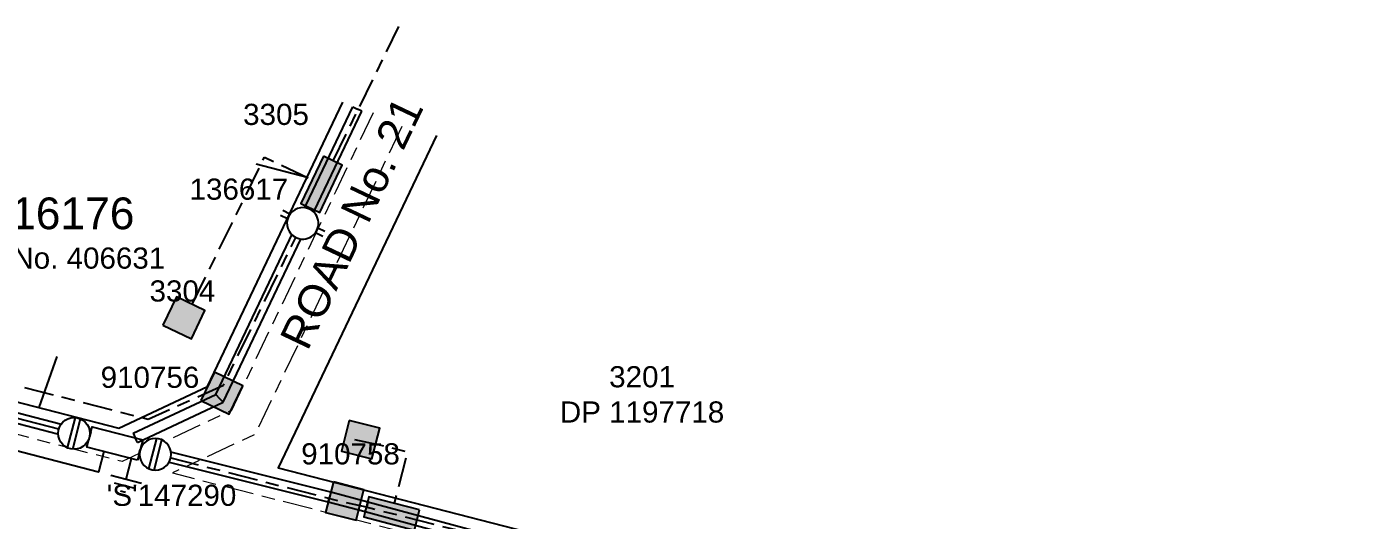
# Model space of a CAD drawing. Header units: metres. Extents: x 301343 to 301607, y 6240179 to 6240499.
# Drawn here: x 301475 to 301599.8, y 6240440.3 to 6240487 of the extents above; entities that cross this region are included whole.
import ezdxf
from ezdxf.enums import TextEntityAlignment as Align

# ---------------------------------------------------------------- set-up
doc = ezdxf.new("R2010")
doc.units = ezdxf.units.M
doc.header["$LTSCALE"] = 0.7
doc.linetypes.add('Cable Exist OH', pattern=[1, 1, 0])
doc.linetypes.add('Cable Exist UG', pattern=[8.2, 4, -1.2, 1.8, -1.2])
doc.layers.get('0').update_dxf_attribs({"color": 6})
for name, color, linetype in [('_User Miscellaneous1', 3, 'Continuous'), ('_User Miscellaneous11', 7, 'Continuous'), ('_User Miscellaneous4', 7, 'Continuous'), ('_User Miscellaneous6', 7, 'Continuous'), ('_User Miscellaneous7', 150, 'Continuous'), ('_User Miscellaneous8', 7, 'Continuous'), ('_User_HV_Exist', 7, 'Continuous'), ('_User_LV_Exist', 7, 'Continuous'), ('Cadastre Developer_SP_NEW', 4, 'Continuous'), ('Cadastre Roads_SP_EXT', 4, 'Continuous'), ('Duct_SP_EXT', 4, 'Continuous'), ('Equip_LV_NEW', 5, 'Continuous'), ('Mains_LV_NEW_T84', 2, 'Continuous'), ('SupportsUG_SP_LV_EXT', 7, 'Continuous'), ('SupportsUG_SP_LV_NEW', 2, 'Continuous'), ('SupportsUG_SP_LV_SL_EXT', 7, 'Continuous'), ('UG_Details_SP_MISC', 7, 'Continuous')]:
    doc.layers.add(name, color=color, linetype=linetype)
doc.styles.add('ARIAL', font='arial.ttf', dxfattribs={"height": 2})
doc.styles.add('ARIAL 3.0', font='arial.ttf', dxfattribs={"height": 3})
doc.styles.add('COLUMN_LABEL', font='arial.ttf')
doc.styles.add('POLE_LABEL', font='arial.ttf')
doc.styles.get("Standard").update_dxf_attribs({"font": 'arial.ttf'})
doc.styles.add('style1', font='iso3098b.shx')
doc.linetypes.add('Cable New UG', pattern='A,8,-1,["x",style1,S=3.5,R=0,X=0.35,Y=-1],-3.5', length=12.5)

# ---------------------------------------------------------------- blocks, each defined once
blk = doc.blocks.new('*U39')
at = {"layer": '_User Miscellaneous7'}
blk.add_hatch(color=256, dxfattribs=at).paths.add_polyline_path([(-1.49, -7.49), (1.48, -7.49), (1.48, -4.51), (-1.49, -4.51)])
at = {"layer": '_User Miscellaneous8'}
blk.add_hatch(color=256, dxfattribs=at).paths.add_polyline_path([(-1.49, -1.49), (1.48, -1.49), (1.48, 1.48), (-1.49, 1.48)])
at = {"layer": '_User Miscellaneous7'}
blk.add_lwpolyline([(1.48, -7.49), (1.48, -4.51), (-1.49, -4.51), (-1.49, -7.49)], close=True, dxfattribs=at)
at = {"layer": '_User Miscellaneous8'}
blk.add_lwpolyline([(1.48, -1.49), (1.48, 1.48), (-1.49, 1.48), (-1.49, -1.49)], close=True, dxfattribs=at)
at = {"flags": 9}
for tag, style, p in [('STRUCTURE_PLANT_NUMBER', 'POLE_LABEL', (1.81, 0.03)), ('STREET_CODE', 'COLUMN_LABEL', (1.81, -0.2))]:
    blk.add_attdef(tag, text='', height=0.2, dxfattribs=dict(at, style=style)).set_placement(p, align=Align.MIDDLE_LEFT)
for tag, p in [('COLUMN_TYPE', (1.81, -0.4)), ('OWNED_BY', (1.81, -0.6)), ('STATE', (1.81, -0.8)), ('USAGE', (1.81, -1)), ('LEGEND', (1.81, -1.2)), ('STREETNAME', (1.81, -1.6)), ('SUBURB', (1.81, -1.8)), ('LOCATION', (1.81, -1.4)), ('NOTES', (1.81, -2))]:
    blk.add_attdef(tag, text='', height=0.2, dxfattribs=at).set_placement(p, align=Align.MIDDLE_LEFT)
at = {"flags": 1}
blk.add_attdef('Z', (1.81, -2.35), '', height=0.2, dxfattribs=at)
at = {"layer": '_User Miscellaneous6', "style": 'ARIAL', "flags": 8}
blk.add_attdef('ASSET_NUM', text='', height=2, dxfattribs=at).set_placement((2, 2), align=Align.MIDDLE_LEFT)
blk = doc.blocks.new('*U69')
blk.add_hatch(color=256).paths.add_polyline_path([(-2.44, 2.53), (-2.47, 0.55), (2.48, 0.47), (2.51, 2.45)])
blk.add_lwpolyline([(-2.47, 0.55), (2.48, 0.47), (2.51, 2.45), (-2.44, 2.53)], close=True)
for tag, p, flags in [('OWNED_BY', (0, 1.3), 9), ('STATE', (0, 1.1), 9), ('SUPPORT_TYPE', (0, 0.9), 9), ('USAGE', (0, 0.7), 9), ('LEGEND', (0, 0.5), 9), ('LOCATION', (0, 0.3), 9), ('NOTES', (0, 0.1), 9), ('PARENT', (0, -0.1), 9), ('STREETNAME', (0, -0.3), 9), ('SUBURB', (0, -0.5), 1)]:
    blk.add_attdef(tag, p, '', height=0.2, dxfattribs=dict(flags=flags))
at = {"layer": '_User Miscellaneous6', "style": 'ARIAL', "flags": 8}
blk.add_attdef('ASSET_NUM', text='', height=2, dxfattribs=at).set_placement((1.5, 7.5), align=Align.TOP_LEFT)
blk = doc.blocks.new('*U140')
at = {"layer": '_User Miscellaneous7'}
blk.add_hatch(color=256, dxfattribs=at).paths.add_polyline_path([(-6.38, -7.78), (-3.41, -7.78), (-3.41, -4.81), (-6.38, -4.81)])
at = {"layer": '_User Miscellaneous8'}
blk.add_hatch(color=256, dxfattribs=at).paths.add_polyline_path([(-1.49, -1.49), (1.48, -1.49), (1.48, 1.48), (-1.49, 1.48)])
at = {"layer": '_User Miscellaneous7'}
blk.add_lwpolyline([(-3.41, -7.78), (-3.41, -4.81), (-6.38, -4.81), (-6.38, -7.78)], close=True, dxfattribs=at)
at = {"layer": '_User Miscellaneous8'}
blk.add_lwpolyline([(1.48, -1.49), (1.48, 1.48), (-1.49, 1.48), (-1.49, -1.49)], close=True, dxfattribs=at)
at = {"flags": 9}
for tag, style, p in [('STRUCTURE_PLANT_NUMBER', 'POLE_LABEL', (1.81, 0.03)), ('STREET_CODE', 'COLUMN_LABEL', (1.81, -0.2))]:
    blk.add_attdef(tag, text='', height=0.2, dxfattribs=dict(at, style=style)).set_placement(p, align=Align.MIDDLE_LEFT)
for tag, p in [('COLUMN_TYPE', (1.81, -0.4)), ('OWNED_BY', (1.81, -0.6)), ('STATE', (1.81, -0.8)), ('USAGE', (1.81, -1)), ('LEGEND', (1.81, -1.2)), ('STREETNAME', (1.81, -1.6)), ('SUBURB', (1.81, -1.8)), ('LOCATION', (1.81, -1.4)), ('NOTES', (1.81, -2))]:
    blk.add_attdef(tag, text='', height=0.2, dxfattribs=at).set_placement(p, align=Align.MIDDLE_LEFT)
at = {"flags": 1}
blk.add_attdef('Z', (1.81, -2.35), '', height=0.2, dxfattribs=at)
at = {"layer": '_User Miscellaneous6', "style": 'ARIAL', "flags": 8}
blk.add_attdef('ASSET_NUM', text='', height=2, dxfattribs=at).set_placement((2, 2), align=Align.MIDDLE_LEFT)
blk = doc.blocks.new('PILLAR_EXT')
blk.add_hatch(color=256).paths.add_polyline_path([(-2.475, 2.49), (-2.475, 0.51), (2.475, 0.51), (2.475, 2.49)])
blk.add_lwpolyline([(-2.475, 0.51), (2.475, 0.51), (2.475, 2.49), (-2.475, 2.49)], close=True)
for tag, p, flags in [('OWNED_BY', (0, 1.3), 9), ('STATE', (0, 1.1), 9), ('SUPPORT_TYPE', (0, 0.9), 9), ('USAGE', (0, 0.7), 9), ('LEGEND', (0, 0.5), 9), ('LOCATION', (0, 0.3), 9), ('NOTES', (0, 0.1), 9), ('PARENT', (0, -0.1), 9), ('STREETNAME', (0, -0.3), 9), ('SUBURB', (0, -0.5), 1)]:
    blk.add_attdef(tag, p, '', height=0.2, dxfattribs=dict(flags=flags))
at = {"layer": '_User Miscellaneous6', "style": 'ARIAL', "flags": 8}
blk.add_attdef('ASSET_NUM', text='', height=2, dxfattribs=at).set_placement((1.5, 7.5), align=Align.TOP_LEFT)
blk = doc.blocks.new('A$C7DAD38F0')
at = {"layer": '_User Miscellaneous11', "color": 3, "style": 'ARIAL'}
blk.add_attdef('DRG_NO', text='', height=2, dxfattribs=at).set_placement((0, -4.23), align=Align.MIDDLE_CENTER)
at = {"layer": '_User Miscellaneous6', "color": 2, "style": 'ARIAL 3.0'}
blk.add_attdef('URS___', text='', height=3, dxfattribs=at).set_placement((0, 0), align=Align.MIDDLE_CENTER)
blk = doc.blocks.new('*U149')
at = {"lineweight": -3}
blk.add_lwpolyline([(-2.48, 2.49), (2.47, 2.49), (2.47, 0.51), (-2.48, 0.51)], close=True, dxfattribs=at)
for tag, flags, p in [('STREET_CODE', 9, (1.5, 3.5)), ('OWNED_BY', 9, (1.5, 3.3)), ('OPERATED_BY', 9, (1.5, 3.1)), ('STATE', 9, (1.5, 2.7)), ('SUPPORT_TYPE', 9, (1.5, 2.5)), ('MAINTAINED_BY', 9, (1.5, 2.9)), ('SUBURB', 9, (1.5, 1.7)), ('STREETNAME', 9, (1.5, 1.5)), ('USAGE', 9, (1.5, 2.3)), ('LEGEND', 9, (1.5, 2.1)), ('PARENT', 9, (1.5, 1.9)), ('LOCATION', 9, (1.5, 1.3)), ('Z', 1, (1.5, 0.9)), ('NOTES', 9, (1.5, 1.1))]:
    blk.add_attdef(tag, text='', height=0.2, dxfattribs=dict(flags=flags)).set_placement(p, align=Align.MIDDLE_LEFT)
at = {"layer": '_User Miscellaneous4', "style": 'ARIAL', "flags": 8}
blk.add_attdef('ASSET_NUM', text='', height=2, dxfattribs=at).set_placement((2, 5.5), align=Align.MIDDLE_LEFT)
blk = doc.blocks.new('LV_UG_LINKS_CLOSED_NEW')
for tag, flags, p in [('NUMBER_OF_PHASES', 9, (1.5, -2.4)), ('TYPE', 9, (1.5, -2.6)), ('Z', 1, (1.5, -2.8))]:
    blk.add_attdef(tag, text='', height=0.2, dxfattribs=dict(flags=flags)).set_placement(p, align=Align.MIDDLE_LEFT)
blk.add_wipeout([(-1.06, 1.06), (-1.18, 0.92), (-1.29, 0.76), (-1.37, 0.59), (-1.43, 0.42), (-1.48, 0.23), (-1.49, 0.05), (-1.49, -0.14), (-1.46, -0.33), (-1.41, -0.51), (-1.33, -0.68), (-1.24, -0.84), (-1.12, -0.99), (-0.99, -1.12), (-0.84, -1.24), (-0.68, -1.33), (-0.51, -1.41), (-0.33, -1.46), (-0.14, -1.49), (0.05, -1.49), (0.23, -1.48), (0.42, -1.43), (0.59, -1.37), (0.76, -1.29), (0.92, -1.18), (1.06, -1.06), (1.18, -0.92), (1.29, -0.76), (1.37, -0.59), (1.43, -0.42), (1.48, -0.23), (1.49, -0.05), (1.49, 0.14), (1.46, 0.33), (1.41, 0.51), (1.33, 0.68), (1.24, 0.84), (1.12, 0.99), (0.99, 1.12), (0.84, 1.24), (0.68, 1.33), (0.51, 1.41), (0.33, 1.46), (0.14, 1.49), (-0.05, 1.49), (-0.23, 1.48), (-0.42, 1.43), (-0.59, 1.37), (-0.76, 1.29), (-0.92, 1.18)])
for p, q in [((-0.25, -1.48), (-0.25, 1.48)), ((0.25, -1.48), (0.25, 1.48))]:
    blk.add_line(p, q)
blk.add_circle((0, 0), 1.5)
at = {"flags": 9}
for tag, p in [('ACTUAL_STATUS', (1.5, 0)), ('CONSTRUCTED_VOLTAGE', (1.5, -0.2)), ('OPERATING_VOLTAGE', (1.5, -0.6)), ('ORIENTATION', (1.5, -0.8)), ('STATE', (1.5, -1)), ('SWITCH_TYPE', (1.5, -1.2)), ('NO_PHASES', (1.5, -0.4)), ('OWNED_BY', (1.5, -1.8)), ('OPERATED_BY', (1.5, -2)), ('USAGE', (1.5, -1.4)), ('NOTES', (1.5, -1.6)), ('MAINTAINED_BY', (1.5, -2.2))]:
    blk.add_attdef(tag, text='', height=0.2, dxfattribs=at).set_placement(p, align=Align.MIDDLE_LEFT)
blk = doc.blocks.new('Earth')
for p, q in [((0, -2.04), (0, 0)), ((-1.5, -2.04), (1.5, -2.04)), ((-1, -2.64), (1, -2.64)), ((-0.25, -3.24), (0.25, -3.24))]:
    blk.add_line(p, q)
blk = doc.blocks.new('*U150')
for tag, p, flags in [('ORIENTATION', (0, 0), 9), ('Z', (0, 0), 1), ('USAGE', (0, -0.2), 9), ('NOTES', (0, -0.4), 9)]:
    blk.add_attdef(tag, p, '', height=0.2, dxfattribs=dict(flags=flags))
blk.add_wipeout([(13.39, 1.59), (13.27, 1.73), (13.13, 1.86), (12.98, 1.96), (12.81, 2.05), (12.63, 2.11), (12.45, 2.16), (12.27, 2.18), (12.08, 2.17), (11.89, 2.14), (11.71, 2.09), (11.54, 2.02), (11.38, 1.93), (11.23, 1.81), (11.09, 1.68), (10.98, 1.53), (10.88, 1.37), (10.8, 1.2), (10.75, 1.02), (10.72, 0.84), (10.71, 0.65), (10.73, 0.46), (10.77, 0.28), (10.83, 0.1), (10.91, -0.07), (11.02, -0.22), (11.14, -0.36), (11.28, -0.49), (11.43, -0.6), (11.6, -0.68), (11.78, -0.75), (11.96, -0.79), (12.14, -0.81), (12.33, -0.8), (12.52, -0.78), (12.7, -0.73), (12.87, -0.65), (13.03, -0.56), (13.18, -0.45), (13.32, -0.31), (13.43, -0.17), (13.53, -0.01), (13.61, 0.17), (13.66, 0.34), (13.69, 0.53), (13.7, 0.72), (13.68, 0.9), (13.64, 1.09), (13.58, 1.26), (13.5, 1.43)])
for p, q in [((10.84, 1.28), (10.11, 1.47)), ((10.72, 0.8), (9.99, 0.98)), ((13.57, 0.08), (14.3, -0.1)), ((13.69, 0.57), (14.42, 0.38))]:
    blk.add_line(p, q)
blk.add_lwpolyline([(11.84, -0.76, 1), (12.57, 2.13, 1)], format="xyb", close=True)

msp = doc.modelspace()

# ---------------------------------------------------------------- linework, layer by layer
at = {"layer": '_User_HV_Exist', "color": 7, "linetype": 'Cable Exist UG', "lineweight": 0, "flags": 128}
for points in [[(301507.76, 6240478.85), (301504.25, 6240471.47), (301504.25, 6240471.47), (301494.38, 6240450.73), (301484.04, 6240445.89), (301475.46, 6240448.1), (301437.69, 6240458.33), (301435.37, 6240458.47)], [(301510.47, 6240477.57), (301506.96, 6240470.18), (301496.62, 6240448.47), (301488.81, 6240444.81), (301509.7, 6240439.48)]]:
    msp.add_lwpolyline(points, dxfattribs=at)
at = {"layer": '_User_LV_Exist', "color": 7, "linetype": 'Cable Exist UG', "flags": 128}
for points in [[(301504, 6240474.32), (301510.2, 6240487.04)], [(301490.71, 6240460.81), (301497.5, 6240474.68), (301502, 6240472.54)], [(301501.77, 6240469.75), (301501.83, 6240469.88)], [(301465.14, 6240453.31), (301465.64, 6240455.26), (301486.51, 6240449.9), (301493.63, 6240453.12), (301500.46, 6240467.07)], [(301506, 6240447.99), (301508.5, 6240447.44), (301511, 6240446.8), (301509.76, 6240441.95)], [(301488.53, 6240446.28), (301504.61, 6240442.15), (301507.12, 6240441.6), (301519.81, 6240438.36)]]:
    msp.add_lwpolyline(points, dxfattribs=at)
at = {"layer": 'Cadastre Developer_SP_NEW', "linetype": 'Continuous', "lineweight": 25, "flags": 128}
for points in [[(301440.55, 6240461.95), (301439.98, 6240460.33), (301483.73, 6240449.06), (301492.13, 6240452.99), (301504.92, 6240479.87)], [(301513.76, 6240476.72), (301498.78, 6240445.3), (301599.76, 6240419.28)], [(301501.54, 6240472.76), (301496.7, 6240474)], [(301476.21, 6240451), (301477.91, 6240455.82)]]:
    msp.add_lwpolyline(points, dxfattribs=at)
at = {"layer": 'Duct_SP_EXT'}
for p, q in [((301485.88, 6240447.47), (301485.76, 6240447)), ((301503.76, 6240442.98), (301485.88, 6240447.47)), ((301485.64, 6240446.54), (301485.76, 6240447)), ((301503.52, 6240442.05), (301485.64, 6240446.54)), ((301503.52, 6240442.05), (301503.64, 6240442.52)), ((301503.76, 6240442.98), (301503.64, 6240442.52)), ((301507.28, 6240442.06), (301503.76, 6240442.98)), ((301507.03, 6240441.14), (301503.52, 6240442.05)), ((301507.03, 6240441.14), (301507.16, 6240441.6)), ((301507.28, 6240442.06), (301507.16, 6240441.6)), ((301522.32, 6240437.97), (301507.28, 6240442.06)), ((301522.08, 6240437.04), (301507.03, 6240441.14))]:
    msp.add_line(p, q, dxfattribs=at)
at = {"layer": 'Mains_LV_NEW_T84', "linetype": 'Cable New UG', "ltscale": 0.8, "flags": 128}
msp.add_lwpolyline([(301472.03, 6240450.52), (301480.12, 6240448.44)], dxfattribs=at)
at = {"layer": 'Mains_LV_NEW_T84', "linetype": 'Cable New UG', "flags": 128}
msp.add_lwpolyline([(301482.32, 6240446.84), (301481.81, 6240444.89), (301462.9, 6240449.79), (301460.12, 6240439), (301474.5, 6240435.3), (301474, 6240433.36)], dxfattribs=at)
at = {"layer": 'UG_Details_SP_MISC'}
for p, q in [((301492.9, 6240452.22), (301505.84, 6240479.43)), ((301493.61, 6240451.5), (301506.71, 6240479.02)), ((301505.84, 6240479.43), (301506.28, 6240479.22)), ((301506.71, 6240479.02), (301506.28, 6240479.22)), ((301434.02, 6240459.92), (301480.85, 6240447.77)), ((301434.26, 6240460.85), (301481.09, 6240448.7)), ((301485.09, 6240448.57), (301492.9, 6240452.22)), ((301485.5, 6240447.7), (301493.61, 6240451.5)), ((301492.9, 6240452.22), (301493.26, 6240451.86)), ((301493.61, 6240451.5), (301493.26, 6240451.86)), ((301481.09, 6240448.7), (301480.97, 6240448.23)), ((301480.85, 6240447.77), (301480.97, 6240448.23)), ((301485.09, 6240448.57), (301485.29, 6240448.14)), ((301485.5, 6240447.7), (301485.29, 6240448.14))]:
    msp.add_line(p, q, dxfattribs=at)

# ---------------------------------------------------------------- block references
at = {"layer": '_User Miscellaneous1'}
msp.add_blockref('A$C7DAD38F0', (301474.38, 6240469.36), dxfattribs=at).add_auto_attribs({'URS___': 'URS 16176', 'DRG_NO': 'EE. DRG. No. 406631'})
at = {"layer": 'SupportsUG_SP_LV_EXT'}
ref = msp.add_blockref('PILLAR_EXT', (301501.54, 6240472.76), dxfattribs=dict(at, rotation=244.5488323006156))
ref.add_attrib('ASSET_NUM_001', '136617', (301490.42, 6240470.65), dxfattribs={"layer": '_User Miscellaneous6', "height": 2, "style": 'ARIAL'})
ref = msp.add_blockref('*U69', (301509.89, 6240442.44), dxfattribs=dict(at, rotation=166.4203512006451))
ref.add_attrib('ASSET_NUM_001', '136725', (301504.88, 6240436.35), dxfattribs={"layer": '_User Miscellaneous6', "height": 2, "style": 'ARIAL'})
at = {"layer": 'SupportsUG_SP_LV_NEW'}
ref = msp.add_blockref('*U149', (301483.73, 6240449.06), dxfattribs=dict(at, rotation=165.5941757555213))
ref.add_attrib('ASSET_NUM_001', "'S'147290", (301482.59, 6240441.7), dxfattribs={"layer": '_User Miscellaneous4', "height": 2, "style": 'ARIAL'})
at = {"layer": 'SupportsUG_SP_LV_SL_EXT'}
ref = msp.add_blockref('*U140', (301493.47, 6240452.35), dxfattribs=dict(at, rotation=244.5477585734897))
ref.add_attrib('ASSET_NUM_001', '910756', (301482.02, 6240452.86), dxfattribs={"layer": '_User Miscellaneous6', "height": 2, "style": 'ARIAL'})
ref = msp.add_blockref('*U39', (301505.08, 6240442.15), dxfattribs=dict(at, rotation=165.5700500855782))
ref.add_attrib('ASSET_NUM_001', '910758', (301500.97, 6240445.62), dxfattribs={"layer": '_User Miscellaneous6', "height": 2, "style": 'ARIAL'})

# ---------------------------------------------------------------- texts
at = {"layer": 'Cadastre Developer_SP_NEW'}
for s, p in [('3305', (301498.59, 6240477.72)), ('3304', (301489.75, 6240461.02))]:
    msp.add_text(s, height=2, dxfattribs=at).set_placement(p, align=Align.CENTER)
at = {"layer": 'Cadastre Developer_SP_NEW', "insert": (301533.18, 6240454.91), "char_height": 2, "width": 24.1636, "attachment_point": 2}
msp.add_mtext('3201\\PDP 1197718', dxfattribs=at)
at = {"layer": 'Cadastre Roads_SP_EXT'}
msp.add_text('ROAD No. 21', height=3, rotation=64.5151, dxfattribs=at).set_placement((301501.57, 6240456.26))

# ---------------------------------------------------------------- next in the draw order: block references
at = {"layer": 'Equip_LV_NEW', "linetype": 'Cable Exist UG', "lineweight": 0, "ltscale": 0.5, "rotation": 348.0657136280741}
msp.add_blockref('*U150', (301489.03, 6240470.27), dxfattribs=at)
at = {"layer": 'Equip_LV_NEW', "linetype": 'Cable Exist OH', "lineweight": 0, "rotation": 345.5941757623522}
msp.add_blockref('LV_UG_LINKS_CLOSED_NEW', (301479.51, 6240448.55), dxfattribs=at)
at = {"layer": 'Equip_LV_NEW', "linetype": 'Cable Exist OH', "lineweight": 0, "xscale": -1, "rotation": 345.5941757632362}
msp.add_blockref('LV_UG_LINKS_CLOSED_NEW', (301487.19, 6240446.58), dxfattribs=at)

# ---------------------------------------------------------------- next in the draw order: block references
at = {"layer": 'Equip_LV_NEW', "linetype": 'Cable Exist OH', "lineweight": 0, "rotation": 345.5941757627942}
msp.add_blockref('Earth', (301484.93, 6240446.19), dxfattribs=at)

doc.saveas('drawing.dxf')
